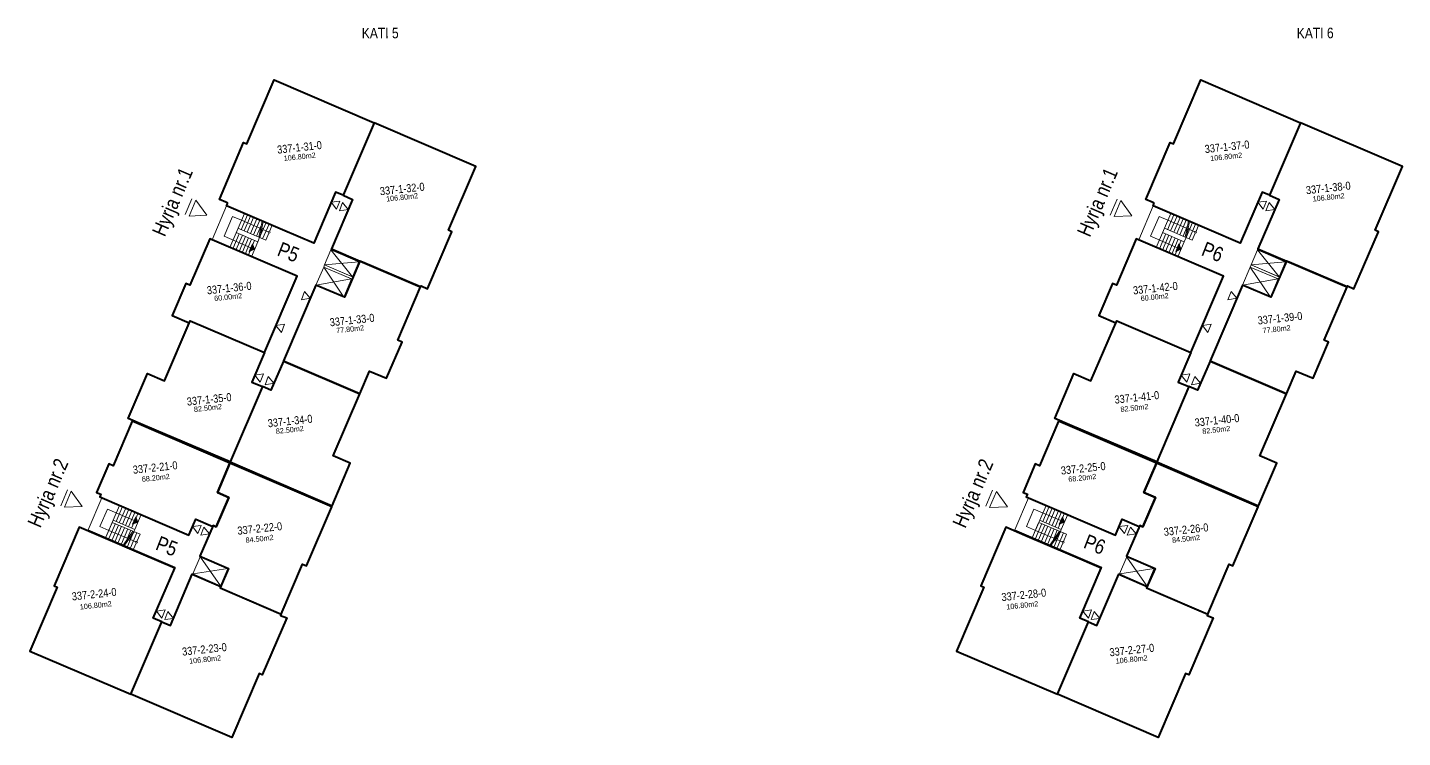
# Model space of a CAD drawing. Header units: metres. Extents: x 7511556 to 7513078, y 4692891 to 4693481.
# Drawn here: x 7512608 to 7512726.8, y 4692942.8 to 4693004.1 of the extents above; entities that cross this region are included whole.
import ezdxf
from ezdxf.enums import TextEntityAlignment as Align

# ---------------------------------------------------------------- set-up
doc = ezdxf.new("R2010")
doc.units = ezdxf.units.M
doc.layers.get('0').update_dxf_attribs({"lineweight": 0})
doc.layers.add('07 Kati 5', color=7, linetype='Continuous', lineweight=0)
doc.layers.add('Dyert', color=133, linetype='Continuous', lineweight=0)
doc.styles.add('Dimensionet CM', font='swissc.ttf', dxfattribs={"height": 15})

msp = doc.modelspace()

# ---------------------------------------------------------------- hatches: boundary and pattern name
at = {"layer": '07 Kati 5'}
h = msp.add_hatch(color=0, dxfattribs=at)
h.dxf.hatch_style = 1
h.paths.add_polyline_path([(7512627.63, 4692984.96), (7512627.45, 4692985.42), (7512627.17, 4692984.77)])
h = msp.add_hatch(color=0, dxfattribs=at)
h.dxf.hatch_style = 1
h.paths.add_polyline_path([(7512707.63, 4692984.96), (7512707.45, 4692985.42), (7512707.17, 4692984.77)])
h = msp.add_hatch(color=0, dxfattribs=at)
h.dxf.hatch_style = 1
h.paths.add_polyline_path([(7512617.56, 4692961.43), (7512617.1, 4692961.24), (7512617.38, 4692961.89)])
h = msp.add_hatch(color=0, dxfattribs=at)
h.dxf.hatch_style = 1
h.paths.add_polyline_path([(7512697.56, 4692961.43), (7512697.1, 4692961.24), (7512697.38, 4692961.89)])

# ---------------------------------------------------------------- linework, layer by layer
for p, q in [((7512622.22, 4692989.32), (7512621.64, 4692987.95)), ((7512702.1, 4692989.29), (7512701.51, 4692987.91)), ((7512611.47, 4692964.21), (7512610.89, 4692962.83)), ((7512691.34, 4692964.17), (7512690.76, 4692962.8))]:
    msp.add_line(p, q).dxf.unprotected_set("ltscale", 0)
at = {"color": 0}
for p, q in [((7512625, 4692986.08), (7512625.73, 4692987.78)), ((7512625.49, 4692985.11), (7512626.75, 4692988.06)), ((7512625.73, 4692987.78), (7512626.49, 4692987.46)), ((7512705, 4692986.08), (7512705.73, 4692987.78)), ((7512705.49, 4692985.11), (7512706.75, 4692988.06)), ((7512705.73, 4692987.78), (7512706.49, 4692987.46)), ((7512626.04, 4692986.4), (7512627.91, 4692985.6)), ((7512626.2, 4692986.77), (7512628.6, 4692985.74)), ((7512706.04, 4692986.4), (7512707.91, 4692985.6)), ((7512706.2, 4692986.77), (7512708.6, 4692985.74)), ((7512614.93, 4692962.55), (7512614.28, 4692961.04)), ((7512615.97, 4692962.87), (7512614.79, 4692960.11)), ((7512694.93, 4692962.55), (7512694.28, 4692961.04)), ((7512695.97, 4692962.87), (7512694.79, 4692960.11)), ((7512614.28, 4692961.04), (7512615.05, 4692960.71)), ((7512615.34, 4692961.4), (7512617.74, 4692960.37)), ((7512615.42, 4692961.58), (7512617.29, 4692960.78)), ((7512694.28, 4692961.04), (7512695.05, 4692960.71)), ((7512695.34, 4692961.4), (7512697.74, 4692960.37)), ((7512695.42, 4692961.58), (7512697.29, 4692960.78))]:
    msp.add_line(p, q, dxfattribs=at).dxf.unprotected_set("ltscale", 0)
at = {"color": 0, "lineweight": 40}
for points in [[(7512625.32, 4692988.94), (7512625.14, 4692989.02), (7512625.14, 4692989.02), (7512624.59, 4692989.25), (7512626.69, 4692994.17), (7512626.97, 4692994.05), (7512629.33, 4692999.57), (7512637.95, 4692995.88), (7512635.27, 4692989.63), (7512634.63, 4692989.9), (7512632.74, 4692985.49), (7512630.05, 4692986.64), (7512630.05, 4692986.64), (7512625.22, 4692988.71)], [(7512705.32, 4692988.94), (7512705.14, 4692989.02), (7512705.14, 4692989.02), (7512704.59, 4692989.25), (7512706.69, 4692994.17), (7512706.97, 4692994.05), (7512709.33, 4692999.57), (7512717.95, 4692995.88), (7512715.27, 4692989.63), (7512714.63, 4692989.9), (7512712.74, 4692985.49), (7512710.05, 4692986.64), (7512710.05, 4692986.64), (7512705.22, 4692988.71)], [(7512641.74, 4692981.8), (7512641.97, 4692981.71), (7512642.01, 4692981.8), (7512642.56, 4692981.56), (7512644.67, 4692986.48), (7512644.39, 4692986.6), (7512646.75, 4692992.11), (7512637.95, 4692995.88), (7512635.27, 4692989.63), (7512636.1, 4692989.27), (7512634.27, 4692985), (7512636.96, 4692983.85), (7512636.96, 4692983.85), (7512641.74, 4692981.8)], [(7512721.74, 4692981.8), (7512721.97, 4692981.71), (7512722.01, 4692981.8), (7512722.56, 4692981.56), (7512724.67, 4692986.48), (7512724.39, 4692986.6), (7512726.75, 4692992.11), (7512717.95, 4692995.88), (7512715.27, 4692989.63), (7512716.1, 4692989.27), (7512714.27, 4692985), (7512716.96, 4692983.85), (7512716.96, 4692983.85), (7512721.74, 4692981.8)], [(7512628.48, 4692976.06), (7512631.3, 4692982.63), (7512623.76, 4692985.85), (7512622.05, 4692981.86), (7512621.7, 4692982), (7512620.52, 4692979.25), (7512621.99, 4692978.62), (7512622.07, 4692978.8)], [(7512708.48, 4692976.06), (7512711.3, 4692982.63), (7512703.76, 4692985.85), (7512702.05, 4692981.86), (7512701.7, 4692982), (7512700.52, 4692979.25), (7512701.99, 4692978.62), (7512702.07, 4692978.8)], [(7512636.73, 4692983.95), (7512635.39, 4692980.82), (7512632.93, 4692981.87), (7512630.13, 4692975.33), (7512630.13, 4692975.32), (7512636.73, 4692972.5), (7512637.56, 4692974.45), (7512639.03, 4692973.83), (7512640.37, 4692976.95), (7512640, 4692977.11), (7512641.97, 4692981.71), (7512636.96, 4692983.85), (7512636.96, 4692983.85)], [(7512716.73, 4692983.95), (7512715.39, 4692980.82), (7512712.93, 4692981.87), (7512710.13, 4692975.33), (7512710.13, 4692975.32), (7512716.73, 4692972.5), (7512717.56, 4692974.45), (7512719.03, 4692973.83), (7512720.37, 4692976.95), (7512720, 4692977.11), (7512721.97, 4692981.71), (7512716.96, 4692983.85), (7512716.96, 4692983.85)], [(7512628.48, 4692976.06), (7512627.39, 4692973.51), (7512628.31, 4692973.12), (7512625.53, 4692966.61), (7512618.2, 4692969.74), (7512618.2, 4692969.74), (7512616.73, 4692970.37), (7512618.38, 4692974.24), (7512619.85, 4692973.61), (7512622.07, 4692978.8)], [(7512708.48, 4692976.06), (7512707.39, 4692973.51), (7512708.31, 4692973.12), (7512705.53, 4692966.61), (7512698.2, 4692969.74), (7512698.2, 4692969.74), (7512696.73, 4692970.37), (7512698.38, 4692974.24), (7512699.85, 4692973.61), (7512702.07, 4692978.8)], [(7512630.13, 4692975.32), (7512629.05, 4692972.8), (7512628.31, 4692973.12), (7512625.53, 4692966.61), (7512632.86, 4692963.47), (7512632.86, 4692963.47), (7512634.33, 4692962.84), (7512635.9, 4692966.52), (7512634.43, 4692967.15), (7512636.73, 4692972.5)], [(7512710.13, 4692975.32), (7512709.05, 4692972.8), (7512708.31, 4692973.12), (7512705.53, 4692966.61), (7512712.86, 4692963.47), (7512712.86, 4692963.47), (7512714.33, 4692962.84), (7512715.9, 4692966.52), (7512714.43, 4692967.15), (7512716.73, 4692972.5)], [(7512617.06, 4692970.13), (7512615.41, 4692966.29), (7512615.04, 4692966.44), (7512613.99, 4692963.99), (7512614.36, 4692963.83), (7512614.26, 4692963.6), (7512621.96, 4692960.3), (7512622.55, 4692961.67), (7512622.55, 4692961.67), (7512624.02, 4692961.04), (7512624.06, 4692961.14), (7512624.32, 4692961.02), (7512625.41, 4692963.56), (7512624.43, 4692963.98), (7512625.51, 4692966.51)], [(7512697.06, 4692970.13), (7512695.41, 4692966.29), (7512695.04, 4692966.44), (7512693.99, 4692963.99), (7512694.36, 4692963.83), (7512694.26, 4692963.6), (7512701.96, 4692960.3), (7512702.55, 4692961.67), (7512702.55, 4692961.67), (7512704.02, 4692961.04), (7512704.06, 4692961.14), (7512704.32, 4692961.02), (7512705.41, 4692963.56), (7512704.43, 4692963.98), (7512705.51, 4692966.51)], [(7512624.06, 4692961.14), (7512622.92, 4692958.48), (7512625.38, 4692957.43), (7512624.66, 4692955.75), (7512629.93, 4692953.49), (7512631.77, 4692957.79), (7512632.11, 4692957.65), (7512634.29, 4692962.75), (7512625.51, 4692966.51), (7512624.43, 4692963.98), (7512625.41, 4692963.56), (7512624.32, 4692961.02)], [(7512704.06, 4692961.14), (7512702.92, 4692958.48), (7512705.38, 4692957.43), (7512704.66, 4692955.75), (7512709.93, 4692953.49), (7512711.77, 4692957.79), (7512712.11, 4692957.65), (7512714.29, 4692962.75), (7512705.51, 4692966.51), (7512704.43, 4692963.98), (7512705.41, 4692963.56), (7512704.32, 4692961.02)], [(7512614.15, 4692960.28), (7512614.15, 4692960.28), (7512614.15, 4692960.28), (7512612.49, 4692960.99), (7512610.33, 4692955.93), (7512610.6, 4692955.81), (7512608.24, 4692950.3), (7512616.95, 4692946.57), (7512619.63, 4692952.82), (7512618.89, 4692953.14), (7512620.74, 4692957.46), (7512618.05, 4692958.61), (7512618.05, 4692958.61), (7512614.15, 4692960.28)], [(7512694.15, 4692960.28), (7512694.15, 4692960.28), (7512694.15, 4692960.28), (7512692.49, 4692960.99), (7512690.33, 4692955.93), (7512690.6, 4692955.81), (7512688.24, 4692950.3), (7512696.95, 4692946.57), (7512699.63, 4692952.82), (7512698.89, 4692953.14), (7512700.74, 4692957.46), (7512698.05, 4692958.61), (7512698.05, 4692958.61), (7512694.15, 4692960.28)], [(7512628.8, 4692953.98), (7512629.93, 4692953.49), (7512629.88, 4692953.38), (7512630.41, 4692953.16), (7512628.3, 4692948.24), (7512628.02, 4692948.36), (7512625.66, 4692942.84), (7512616.95, 4692946.57), (7512619.63, 4692952.82), (7512620.37, 4692952.51), (7512622.25, 4692956.92), (7512624.71, 4692955.87), (7512624.66, 4692955.75), (7512628.8, 4692953.98)], [(7512708.8, 4692953.98), (7512709.93, 4692953.49), (7512709.88, 4692953.38), (7512710.41, 4692953.16), (7512708.3, 4692948.24), (7512708.02, 4692948.36), (7512705.66, 4692942.84), (7512696.95, 4692946.57), (7512699.63, 4692952.82), (7512700.37, 4692952.51), (7512702.25, 4692956.92), (7512704.71, 4692955.87), (7512704.66, 4692955.75), (7512708.8, 4692953.98)]]:
    msp.add_lwpolyline(points, close=True, dxfattribs=at)
at = {"color": 0}
for points in [[(7512625.22, 4692988.71), (7512632.74, 4692985.49), (7512634.63, 4692989.9), (7512636.1, 4692989.27), (7512634.23, 4692984.91), (7512636.69, 4692983.86), (7512636.14, 4692982.56), (7512633.68, 4692983.62), (7512633.6, 4692983.43), (7512636.06, 4692982.38), (7512635.39, 4692980.82), (7512632.93, 4692981.87), (7512629.05, 4692972.8), (7512627.39, 4692973.51), (7512631.3, 4692982.63), (7512623.97, 4692985.77)], [(7512705.22, 4692988.71), (7512712.74, 4692985.49), (7512714.63, 4692989.9), (7512716.1, 4692989.27), (7512714.23, 4692984.91), (7512716.69, 4692983.86), (7512716.14, 4692982.56), (7512713.68, 4692983.62), (7512713.6, 4692983.43), (7512716.06, 4692982.38), (7512715.39, 4692980.82), (7512712.93, 4692981.87), (7512709.05, 4692972.8), (7512707.39, 4692973.51), (7512711.3, 4692982.63), (7512703.97, 4692985.77)], [(7512633.68, 4692983.62), (7512636.09, 4692982.58), (7512636.64, 4692983.88), (7512634.23, 4692984.91)], [(7512713.68, 4692983.62), (7512716.09, 4692982.58), (7512716.64, 4692983.88), (7512714.23, 4692984.91)], [(7512633.6, 4692983.43), (7512636.01, 4692982.4), (7512635.34, 4692980.84), (7512632.93, 4692981.87)], [(7512713.6, 4692983.43), (7512716.01, 4692982.4), (7512715.34, 4692980.84), (7512712.93, 4692981.87)], [(7512614.45, 4692963.52), (7512621.96, 4692960.31), (7512622.55, 4692961.67), (7512624.02, 4692961.04), (7512622.92, 4692958.48), (7512625.38, 4692957.43), (7512624.71, 4692955.87), (7512622.25, 4692956.92), (7512620.37, 4692952.51), (7512618.89, 4692953.14), (7512620.78, 4692957.55), (7512613.27, 4692960.77)], [(7512694.45, 4692963.52), (7512701.96, 4692960.31), (7512702.55, 4692961.67), (7512704.02, 4692961.04), (7512702.92, 4692958.48), (7512705.38, 4692957.43), (7512704.71, 4692955.87), (7512702.25, 4692956.92), (7512700.37, 4692952.51), (7512698.89, 4692953.14), (7512700.78, 4692957.55), (7512693.27, 4692960.77)], [(7512622.94, 4692958.42), (7512625.31, 4692957.41), (7512624.68, 4692955.93), (7512622.31, 4692956.95)], [(7512702.94, 4692958.42), (7512705.31, 4692957.41), (7512704.68, 4692955.93), (7512702.31, 4692956.95)]]:
    msp.add_lwpolyline(points, close=True, dxfattribs=at)
for points in [[(7512626.47, 4692986.65), (7512627.02, 4692987.94)], [(7512628.09, 4692986.77), (7512626.49, 4692987.46)], [(7512626.73, 4692986.54), (7512627.28, 4692987.83)], [(7512627, 4692986.43), (7512627.55, 4692987.71)], [(7512627.27, 4692986.31), (7512627.82, 4692987.6)], [(7512627.53, 4692986.2), (7512628.08, 4692987.48)], [(7512627.99, 4692986), (7512628.28, 4692987.4)], [(7512628.07, 4692985.97), (7512628.62, 4692987.26)], [(7512628.08, 4692985.96), (7512628.37, 4692987.36)], [(7512628.33, 4692985.86), (7512628.88, 4692987.14)], [(7512706.47, 4692986.65), (7512707.02, 4692987.94)], [(7512708.09, 4692986.77), (7512706.49, 4692987.46)], [(7512706.73, 4692986.54), (7512707.28, 4692987.83)], [(7512707, 4692986.43), (7512707.55, 4692987.71)], [(7512707.27, 4692986.31), (7512707.82, 4692987.6)], [(7512707.53, 4692986.2), (7512708.08, 4692987.48)], [(7512707.99, 4692986), (7512708.28, 4692987.4)], [(7512708.07, 4692985.97), (7512708.62, 4692987.26)], [(7512708.08, 4692985.96), (7512708.37, 4692987.36)], [(7512708.33, 4692985.86), (7512708.88, 4692987.14)], [(7512625.76, 4692985), (7512626.31, 4692986.29)], [(7512626.02, 4692984.88), (7512626.58, 4692986.17)], [(7512626.29, 4692984.77), (7512626.84, 4692986.06)], [(7512626.56, 4692984.66), (7512627.11, 4692985.94)], [(7512627.8, 4692986.08), (7512628.2, 4692987.01)], [(7512628.24, 4692986.71), (7512628.41, 4692986.78)], [(7512628.24, 4692986.71), (7512628.31, 4692986.54)], [(7512628.82, 4692986.46), (7512628.36, 4692986.66)], [(7512628.6, 4692985.74), (7512628.86, 4692986.36)], [(7512628.93, 4692986.5), (7512629.15, 4692987.03)], [(7512705.76, 4692985), (7512706.31, 4692986.29)], [(7512706.02, 4692984.88), (7512706.58, 4692986.17)], [(7512706.29, 4692984.77), (7512706.84, 4692986.06)], [(7512706.56, 4692984.66), (7512707.11, 4692985.94)], [(7512707.8, 4692986.08), (7512708.2, 4692987.01)], [(7512708.24, 4692986.71), (7512708.41, 4692986.78)], [(7512708.24, 4692986.71), (7512708.31, 4692986.54)], [(7512708.82, 4692986.46), (7512708.36, 4692986.66)], [(7512708.6, 4692985.74), (7512708.86, 4692986.36)], [(7512708.93, 4692986.5), (7512709.15, 4692987.03)], [(7512626.82, 4692984.54), (7512627.38, 4692985.83)], [(7512627.09, 4692984.43), (7512627.64, 4692985.72)], [(7512627.63, 4692984.96), (7512627.45, 4692985.42), (7512627.17, 4692984.77), (7512627.63, 4692984.96)], [(7512627.36, 4692984.31), (7512627.91, 4692985.6)], [(7512634.23, 4692984.91), (7512636.09, 4692982.58)], [(7512706.82, 4692984.54), (7512707.38, 4692985.83)], [(7512707.09, 4692984.43), (7512707.64, 4692985.72)], [(7512707.63, 4692984.96), (7512707.45, 4692985.42), (7512707.17, 4692984.77), (7512707.63, 4692984.96)], [(7512707.36, 4692984.31), (7512707.91, 4692985.6)], [(7512714.23, 4692984.91), (7512716.09, 4692982.58)], [(7512636.64, 4692983.88), (7512633.68, 4692983.62)], [(7512716.64, 4692983.88), (7512713.68, 4692983.62)], [(7512636.01, 4692982.4), (7512632.93, 4692981.87)], [(7512633.6, 4692983.43), (7512635.34, 4692980.84)], [(7512716.01, 4692982.4), (7512712.93, 4692981.87)], [(7512713.6, 4692983.43), (7512715.34, 4692980.84)], [(7512616.24, 4692962.76), (7512615.69, 4692961.47)], [(7512616.51, 4692962.64), (7512615.95, 4692961.36)], [(7512616.77, 4692962.53), (7512616.22, 4692961.24)], [(7512617.04, 4692962.41), (7512616.49, 4692961.13)], [(7512617.31, 4692962.3), (7512616.75, 4692961.01)], [(7512617.57, 4692962.19), (7512617.02, 4692960.9)], [(7512696.24, 4692962.76), (7512695.69, 4692961.47)], [(7512696.51, 4692962.64), (7512695.95, 4692961.36)], [(7512696.77, 4692962.53), (7512696.22, 4692961.24)], [(7512697.04, 4692962.41), (7512696.49, 4692961.13)], [(7512697.31, 4692962.3), (7512696.75, 4692961.01)], [(7512697.57, 4692962.19), (7512697.02, 4692960.9)], [(7512615.3, 4692961.31), (7512614.79, 4692960.11)], [(7512615.61, 4692961.29), (7512615.06, 4692960)], [(7512615.88, 4692961.17), (7512615.33, 4692959.88)], [(7512616.14, 4692961.06), (7512615.59, 4692959.77)], [(7512616.41, 4692960.94), (7512615.86, 4692959.66)], [(7512617.56, 4692961.43), (7512617.1, 4692961.24), (7512617.38, 4692961.89), (7512617.56, 4692961.43)], [(7512617.84, 4692962.07), (7512617.29, 4692960.78)], [(7512695.3, 4692961.31), (7512694.79, 4692960.11)], [(7512695.61, 4692961.29), (7512695.06, 4692960)], [(7512695.88, 4692961.17), (7512695.33, 4692959.88)], [(7512696.14, 4692961.06), (7512695.59, 4692959.77)], [(7512696.41, 4692960.94), (7512695.86, 4692959.66)], [(7512697.56, 4692961.43), (7512697.1, 4692961.24), (7512697.38, 4692961.89), (7512697.56, 4692961.43)], [(7512697.84, 4692962.07), (7512697.29, 4692960.78)], [(7512616.65, 4692960.03), (7512615.05, 4692960.71)], [(7512616.68, 4692960.83), (7512616.13, 4692959.54)], [(7512617.13, 4692960.63), (7512616.32, 4692959.46)], [(7512617.23, 4692960.59), (7512616.41, 4692959.42)], [(7512616.94, 4692960.72), (7512616.55, 4692959.79)], [(7512617.21, 4692960.6), (7512616.66, 4692959.31)], [(7512616.79, 4692959.96), (7512616.97, 4692960.03)], [(7512616.79, 4692959.96), (7512616.86, 4692959.79)], [(7512617.37, 4692959.71), (7512616.91, 4692959.91)], [(7512617.48, 4692960.49), (7512616.92, 4692959.2)], [(7512617.74, 4692960.37), (7512617.48, 4692959.76)], [(7512696.65, 4692960.03), (7512695.05, 4692960.71)], [(7512696.68, 4692960.83), (7512696.13, 4692959.54)], [(7512697.13, 4692960.63), (7512696.32, 4692959.46)], [(7512697.23, 4692960.59), (7512696.41, 4692959.42)], [(7512696.94, 4692960.72), (7512696.55, 4692959.79)], [(7512697.21, 4692960.6), (7512696.66, 4692959.31)], [(7512696.79, 4692959.96), (7512696.97, 4692960.03)], [(7512696.79, 4692959.96), (7512696.86, 4692959.79)], [(7512697.37, 4692959.71), (7512696.91, 4692959.91)], [(7512697.48, 4692960.49), (7512696.92, 4692959.2)], [(7512697.74, 4692960.37), (7512697.48, 4692959.76)], [(7512617.42, 4692959.61), (7512617.19, 4692959.09)], [(7512697.42, 4692959.61), (7512697.19, 4692959.09)], [(7512625.31, 4692957.41), (7512622.34, 4692956.96)], [(7512624.68, 4692955.93), (7512622.95, 4692958.39)], [(7512705.31, 4692957.41), (7512702.34, 4692956.96)], [(7512704.68, 4692955.93), (7512702.95, 4692958.39)]]:
    msp.add_lwpolyline(points, dxfattribs=at)
at = {"color": 0, "ltscale": 10}
for points in [[(7512625, 4692986.08), (7512627.31, 4692985.1)], [(7512627.91, 4692985.6), (7512628.07, 4692985.97)], [(7512705, 4692986.08), (7512707.31, 4692985.1)], [(7512707.91, 4692985.6), (7512708.07, 4692985.97)], [(7512614.93, 4692962.55), (7512617.24, 4692961.57)], [(7512694.93, 4692962.55), (7512697.24, 4692961.57)], [(7512617.29, 4692960.78), (7512617.21, 4692960.6)], [(7512697.29, 4692960.78), (7512697.21, 4692960.6)]]:
    msp.add_lwpolyline(points, dxfattribs=at)
at = {"color": 0}
for centre in [(7512628.89, 4692986.43), (7512708.89, 4692986.43), (7512617.45, 4692959.68), (7512697.45, 4692959.68)]:
    msp.add_circle(centre, 0.08, dxfattribs=at)
at = {"layer": 'Dyert', "color": 0}
for p, q in [((7512621.99, 4692987.82), (7512622.57, 4692989.2)), ((7512622.57, 4692989.2), (7512623.51, 4692987.89)), ((7512701.86, 4692987.79), (7512702.44, 4692989.17)), ((7512702.44, 4692989.17), (7512703.38, 4692987.86)), ((7512623.51, 4692987.89), (7512621.99, 4692987.82)), ((7512703.38, 4692987.86), (7512701.86, 4692987.79)), ((7512611.23, 4692962.71), (7512611.81, 4692964.08)), ((7512611.81, 4692964.08), (7512612.76, 4692962.77)), ((7512691.1, 4692962.67), (7512691.69, 4692964.05)), ((7512691.69, 4692964.05), (7512692.63, 4692962.74)), ((7512612.76, 4692962.77), (7512611.23, 4692962.71)), ((7512692.63, 4692962.74), (7512691.1, 4692962.67))]:
    msp.add_line(p, q, dxfattribs=at)
for points in [[(7512635, 4692989.12), (7512634.72, 4692988.41), (7512634.25, 4692989.02)], [(7512635.23, 4692988.99), (7512635.72, 4692988.39), (7512634.96, 4692988.27)], [(7512715, 4692989.12), (7512714.72, 4692988.41), (7512714.25, 4692989.02)], [(7512715.23, 4692988.99), (7512715.72, 4692988.39), (7512714.96, 4692988.27)], [(7512631.95, 4692981.32), (7512632.44, 4692980.73), (7512631.68, 4692980.61)], [(7512711.95, 4692981.32), (7512712.44, 4692980.73), (7512711.68, 4692980.61)], [(7512630.23, 4692978.49), (7512629.95, 4692977.77), (7512629.48, 4692978.38)], [(7512710.23, 4692978.49), (7512709.95, 4692977.77), (7512709.48, 4692978.38)], [(7512628.4, 4692974.21), (7512628.12, 4692973.49), (7512627.65, 4692974.1)], [(7512628.82, 4692973.99), (7512629.3, 4692973.4), (7512628.54, 4692973.28)], [(7512708.4, 4692974.21), (7512708.12, 4692973.49), (7512707.65, 4692974.1)], [(7512708.82, 4692973.99), (7512709.3, 4692973.4), (7512708.54, 4692973.28)], [(7512623.03, 4692961.14), (7512622.74, 4692960.43), (7512622.27, 4692961.04)], [(7512623.26, 4692961), (7512623.74, 4692960.41), (7512622.98, 4692960.29)], [(7512703.03, 4692961.14), (7512702.74, 4692960.43), (7512702.27, 4692961.04)], [(7512703.26, 4692961), (7512703.74, 4692960.41), (7512702.98, 4692960.29)], [(7512619.91, 4692953.86), (7512619.63, 4692953.14), (7512619.16, 4692953.75)], [(7512699.91, 4692953.86), (7512699.63, 4692953.14), (7512699.16, 4692953.75)], [(7512620.14, 4692953.72), (7512620.63, 4692953.12), (7512619.87, 4692953.01)], [(7512700.14, 4692953.72), (7512700.63, 4692953.12), (7512699.87, 4692953.01)]]:
    msp.add_lwpolyline(points, close=True, dxfattribs=at)

# ---------------------------------------------------------------- texts
at = {"layer": 'Dyert', "color": 0, "lineweight": 20, "style": 'Dimensionet CM'}
for s, p in [('337-1-31-0', (7512631.51, 4692993.76)), ('337-1-37-0', (7512711.6, 4692993.81)), ('337-1-32-0', (7512640.38, 4692990.17)), ('337-1-38-0', (7512720.34, 4692990.26)), ('337-1-36-0', (7512625.44, 4692981.62)), ('337-1-42-0', (7512705.41, 4692981.61)), ('337-1-33-0', (7512636.05, 4692978.86)), ('337-1-39-0', (7512716.17, 4692979.02)), ('337-1-35-0', (7512623.71, 4692972.02)), ('337-1-41-0', (7512703.81, 4692972.19)), ('337-1-34-0', (7512630.7, 4692970.15)), ('337-1-40-0', (7512710.73, 4692970.21)), ('337-2-21-0', (7512619.05, 4692966.14)), ('337-2-25-0', (7512699.18, 4692966.07)), ('337-2-22-0', (7512628.08, 4692960.88)), ('337-2-26-0', (7512708.06, 4692960.78)), ('337-2-24-0', (7512613.78, 4692955.21)), ('337-2-28-0', (7512694.05, 4692955.15)), ('337-2-23-0', (7512623.3, 4692950.45)), ('337-2-27-0', (7512703.38, 4692950.39))]:
    msp.add_text(s, height=0.691, rotation=6.1416, dxfattribs=at).set_placement(p, align=Align.MIDDLE_CENTER)
at = {"layer": 'Dyert', "color": 0, "style": 'Dimensionet CM'}
for s, p in [('Hyrja nr.1', (7512619.88, 4692985.97)), ('Hyrja nr.1', (7512699.75, 4692985.94)), ('Hyrja nr.2', (7512609.13, 4692960.85)), ('Hyrja nr.2', (7512689, 4692960.82))]:
    msp.add_text(s, height=1.249, rotation=66.623, dxfattribs=at).set_placement(p)
at = {"layer": 'Dyert', "color": 0, "lineweight": 20, "attachment_point": 3, "style": 'Dimensionet CM'}
for s, insert, char_height, width, rotation in [('KATI 5', (7512640.07, 4693004.08), 0.909, 19.8026, 0.3813), ('KATI 6', (7512720.8, 4693004.08), 0.909, 19.8026, 0.3813), ('106.80m2', (7512632.88, 4692993.32), 0.454, 1.7296, 6.1416), ('106.80m2', (7512712.88, 4692993.32), 0.454, 1.7296, 6.1416), ('106.80m2', (7512641.72, 4692989.82), 0.454, 1.7296, 6.1416), ('106.80m2', (7512721.72, 4692989.82), 0.454, 1.7296, 6.1416), ('P5', (7512631.62, 4692984.99), 1.272, 20.46, 338.7049), ('P6', (7512711.42, 4692985.01), 1.272, 20.46, 338.7049), ('60.00m2', (7512626.53, 4692981.2), 0.454, 1.7296, 6.1416), ('60.00m2', (7512706.53, 4692981.2), 0.454, 1.7296, 6.1416), ('77.80m2', (7512637.06, 4692978.43), 0.454, 1.7296, 6.1416), ('77.80m2', (7512717.06, 4692978.43), 0.454, 1.7296, 6.1416), ('82.50m2', (7512624.78, 4692971.63), 0.454, 1.7296, 6.1416), ('82.50m2', (7512704.78, 4692971.63), 0.454, 1.7296, 6.1416), ('82.50m2', (7512631.85, 4692969.74), 0.454, 1.7296, 6.1416), ('82.50m2', (7512711.85, 4692969.74), 0.454, 1.7296, 6.1416), ('68.20m2', (7512620.28, 4692965.6), 0.454, 1.7296, 6.1416), ('68.20m2', (7512700.28, 4692965.6), 0.454, 1.7296, 6.1416), ('P5', (7512621.12, 4692959.62), 1.272, 20.46, 338.7049), ('84.50m2', (7512629.24, 4692960.34), 0.454, 1.7296, 6.1416), ('P6', (7512701.24, 4692959.77), 1.272, 20.46, 338.7049), ('84.50m2', (7512709.24, 4692960.34), 0.454, 1.7296, 6.1416), ('106.80m2', (7512615.27, 4692954.62), 0.454, 1.7296, 6.1416), ('106.80m2', (7512695.27, 4692954.62), 0.454, 1.7296, 6.1416), ('106.80m2', (7512624.71, 4692949.95), 0.454, 1.7296, 6.1416), ('106.80m2', (7512704.71, 4692949.95), 0.454, 1.7296, 6.1416)]:
    msp.add_mtext(s, dxfattribs=dict(at, insert=insert, char_height=char_height, width=width, rotation=rotation))

doc.saveas('drawing.dxf')
